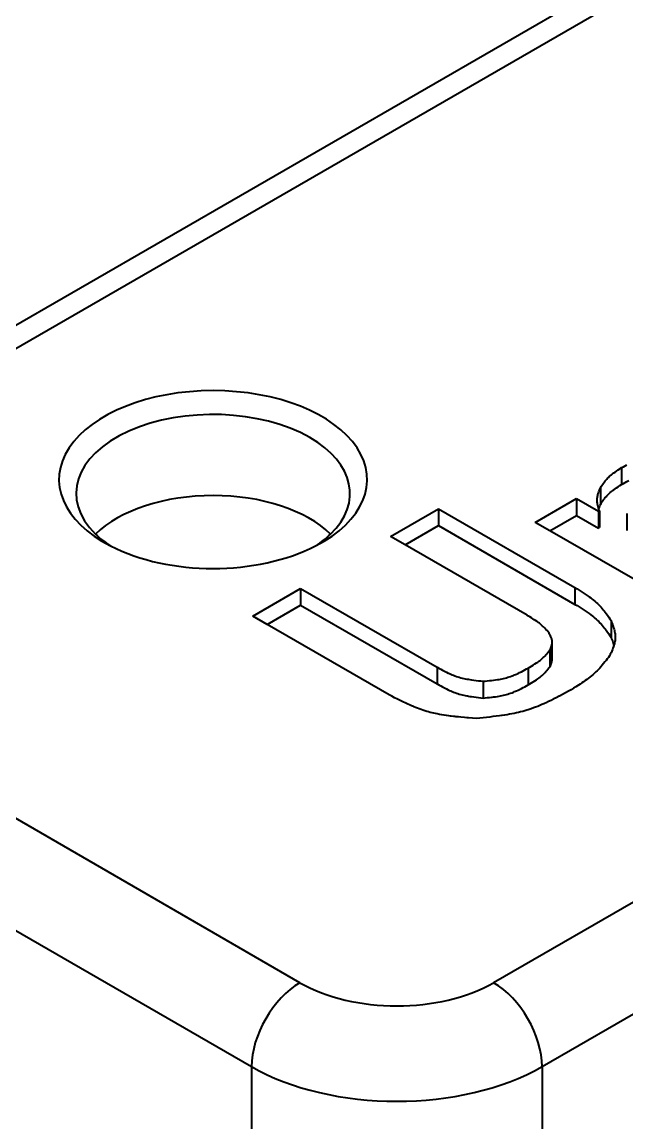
# Model space of a CAD drawing. Header units: millimetres. Extents: x 15 to 415, y 5 to 292.
# Drawn here: x 310.03 to 314.44, y 123.9 to 131.95 of the extents above; entities that cross this region are included whole.
import ezdxf

# ---------------------------------------------------------------- set-up
doc = ezdxf.new("R2010")
doc.units = ezdxf.units.MM
doc.layers.add('Geometries', color=7, linetype='Continuous')

msp = doc.modelspace()

# ---------------------------------------------------------------- linework, layer by layer
at = {"layer": 'Geometries', "linetype": 'Continuous', "lineweight": 40}
for p, q in [((307.7145, 128.2519), (316.6962, 133.4374)), ((314.5425, 132.3631), (307.4645, 128.2767)), ((314.4061, 128.6907), (314.4061, 128.5682)), ((314.2512, 128.5434), (314.2512, 128.4209)), ((313.7755, 128.2906), (314.0763, 128.4643)), ((314.0763, 128.4643), (314.2368, 128.3716)), ((314.0763, 128.4643), (314.0763, 128.3418)), ((312.7193, 128.1877), (313.0691, 128.3896)), ((313.0691, 128.3896), (314.0652, 127.8146)), ((313.0691, 128.3896), (313.0691, 128.2672)), ((314.2368, 128.3716), (314.2434, 128.3755)), ((314.2368, 128.3716), (314.2368, 128.2492)), ((314.2434, 128.3755), (314.2434, 128.253)), ((314.4449, 128.3546), (314.4449, 128.2321)), ((313.8816, 128.2294), (313.7755, 128.2906)), ((313.8816, 128.2294), (314.0763, 128.3418)), ((314.0763, 128.3418), (314.2368, 128.2492)), ((312.8254, 128.1264), (313.0691, 128.2672)), ((313.0691, 128.2672), (314.0652, 127.6921)), ((314.9275, 127.6255), (313.8816, 128.2294)), ((314.2368, 128.2492), (314.2434, 128.253)), ((312.8254, 128.1264), (312.7193, 128.1877)), ((313.7153, 127.6126), (312.8254, 128.1264)), ((311.7121, 127.6062), (312.062, 127.8082)), ((312.062, 127.8082), (313.058, 127.2331)), ((312.062, 127.8082), (312.062, 127.6857)), ((314.0652, 127.8146), (314.0652, 127.6921)), ((311.8182, 127.5449), (312.062, 127.6857)), ((312.062, 127.6857), (313.058, 127.1106)), ((311.8182, 127.5449), (311.7121, 127.6062)), ((318.1396, 127.6234), (313.4714, 124.9282)), ((314.3292, 127.5734), (314.3292, 127.4509)), ((312.7082, 127.0311), (311.8182, 127.5449)), ((312.0572, 124.9282), (307.7145, 127.4354)), ((313.899, 127.2953), (313.899, 127.4178)), ((313.8825, 127.3592), (313.8825, 127.2367)), ((314.3224, 127.3254), (314.3181, 127.3161)), ((313.058, 127.2331), (313.058, 127.1106)), ((313.7243, 127.2267), (313.7243, 127.1042)), ((313.3945, 127.1302), (313.3945, 127.0077)), ((313.8249, 124.3158), (318.4932, 127.011)), ((307.361, 126.823), (311.7036, 124.3158)), ((311.7036, 124.3158), (311.7036, 115.883)), ((313.8249, 124.3158), (313.8249, 117.1166))]:
    msp.add_line(p, q, dxfattribs=at)
at = {"layer": 'Geometries', "linetype": 'Continuous', "lineweight": 40, "flags": 128}
for points in [[(314.3543, 128.6562), (314.3578, 128.6587), (314.3673, 128.6652), (314.3801, 128.6738), (314.393, 128.6823), (314.4061, 128.6907)], [(314.4061, 128.6907), (314.419, 128.6976), (314.4319, 128.7045), (314.4449, 128.7114)], [(314.2512, 128.5434), (314.2568, 128.552), (314.2625, 128.5605), (314.2682, 128.569), (314.2741, 128.5775), (314.2803, 128.5859), (314.2867, 128.5942), (314.2919, 128.6006), (314.2975, 128.6069), (314.3032, 128.6132), (314.3093, 128.6194), (314.3156, 128.6254), (314.3223, 128.6313), (314.3307, 128.6383), (314.3394, 128.6452), (314.3485, 128.652), (314.3543, 128.6562)], [(314.4061, 128.5682), (314.419, 128.5751), (314.4319, 128.582), (314.4449, 128.5889), (314.4579, 128.5957), (314.4586, 128.596)], [(314.2274, 128.4541), (314.2276, 128.4598), (314.2281, 128.4665), (314.2289, 128.4732), (314.2301, 128.4799), (314.2315, 128.4866), (314.2332, 128.4933), (314.2352, 128.5), (314.2373, 128.5066), (314.2405, 128.5158), (314.244, 128.525), (314.2476, 128.5342), (314.2512, 128.5434)], [(314.2512, 128.4209), (314.2568, 128.4295), (314.2625, 128.438), (314.2682, 128.4466), (314.2741, 128.455), (314.2803, 128.4634), (314.2867, 128.4717), (314.2919, 128.4781), (314.2975, 128.4845), (314.3032, 128.4907), (314.3093, 128.4969), (314.3156, 128.5029), (314.3223, 128.5089), (314.3307, 128.5159), (314.3394, 128.5227), (314.3485, 128.5295), (314.3578, 128.5362), (314.3673, 128.5428), (314.3801, 128.5513), (314.393, 128.5598), (314.4061, 128.5682)], [(314.2392, 128.3896), (314.2378, 128.3944), (314.2352, 128.4039), (314.2328, 128.4133), (314.2308, 128.4227), (314.2294, 128.4302), (314.2284, 128.4376), (314.2277, 128.445), (314.2274, 128.4524), (314.2274, 128.4541)], [(314.2392, 128.3896), (314.2405, 128.3934), (314.244, 128.4025), (314.2476, 128.4117), (314.2512, 128.4209)], [(314.2434, 128.3755), (314.2406, 128.385), (314.2392, 128.3896)], [(314.0652, 127.8146), (314.0805, 127.805), (314.0957, 127.7954), (314.1108, 127.7858), (314.1258, 127.7761), (314.1405, 127.7664), (314.155, 127.7565), (314.1692, 127.7466), (314.18, 127.7386), (314.1906, 127.7306), (314.201, 127.7225), (314.211, 127.7143), (314.2206, 127.7059), (314.2299, 127.6974), (314.2389, 127.6888), (314.2474, 127.68), (314.2557, 127.6712), (314.2636, 127.6622), (314.2712, 127.6531), (314.2786, 127.6439), (314.2858, 127.6347), (314.2928, 127.6254), (314.3022, 127.6125), (314.3113, 127.5995), (314.3203, 127.5864), (314.3292, 127.5734)], [(314.0652, 127.6921), (314.0805, 127.6825), (314.0957, 127.673), (314.1108, 127.6633), (314.1258, 127.6537), (314.1405, 127.6439), (314.155, 127.6341), (314.1692, 127.6241), (314.18, 127.6162), (314.1906, 127.6081), (314.201, 127.6), (314.211, 127.5918), (314.2206, 127.5834), (314.2299, 127.5749), (314.2389, 127.5663), (314.2474, 127.5576), (314.2513, 127.5534)], [(313.8769, 127.482), (313.869, 127.4911), (313.861, 127.5002), (313.8529, 127.5092), (313.8446, 127.5181), (313.8359, 127.5269), (313.8288, 127.5337), (313.8215, 127.5404), (313.8139, 127.5469), (313.8059, 127.5534), (313.7976, 127.5597), (313.7881, 127.5666), (313.7782, 127.5734), (313.7681, 127.5801), (313.7578, 127.5867), (313.7473, 127.5932), (313.7367, 127.5997), (313.7261, 127.6062), (313.7153, 127.6126)], [(314.2513, 127.5534), (314.2557, 127.5487), (314.2636, 127.5397), (314.2712, 127.5306), (314.2786, 127.5215), (314.2858, 127.5122), (314.2928, 127.5029), (314.3022, 127.49), (314.3113, 127.477), (314.3203, 127.464), (314.3292, 127.4509)], [(314.3292, 127.5734), (314.3331, 127.563), (314.3368, 127.5527), (314.3405, 127.5423), (314.344, 127.532), (314.3473, 127.5216), (314.3503, 127.5113), (314.353, 127.501), (314.3548, 127.4928), (314.3564, 127.4847), (314.3576, 127.4766), (314.3586, 127.4685), (314.3592, 127.4604), (314.3594, 127.4523), (314.3594, 127.4516)], [(313.899, 127.4178), (313.8989, 127.4209), (313.8985, 127.4258), (313.8977, 127.4307), (313.8967, 127.4356), (313.8954, 127.4405), (313.8938, 127.4454), (313.892, 127.4503), (313.89, 127.4552), (313.887, 127.4619), (313.8837, 127.4686), (313.8804, 127.4753), (313.8769, 127.482)], [(313.8825, 127.3592), (313.8854, 127.3661), (313.8882, 127.373), (313.8908, 127.3799), (313.8933, 127.3869), (313.8954, 127.3938), (313.8967, 127.3992), (313.8978, 127.4046), (313.8985, 127.4101), (313.8989, 127.4155), (313.899, 127.4178)], [(314.3493, 127.3922), (314.3463, 127.3829), (314.3424, 127.3724), (314.338, 127.3611), (314.3333, 127.3498), (314.3283, 127.3386), (314.3232, 127.3273), (314.3224, 127.3254)], [(314.3292, 127.4509), (314.3331, 127.4405), (314.3368, 127.4302), (314.3405, 127.4198), (314.344, 127.4095), (314.3473, 127.3992), (314.3493, 127.3922)], [(314.3594, 127.4516), (314.3593, 127.4442), (314.3587, 127.4362), (314.3577, 127.4281), (314.3564, 127.4201), (314.3547, 127.412), (314.3527, 127.404), (314.3497, 127.3934), (314.3493, 127.3922)], [(313.7243, 127.2267), (313.7366, 127.234), (313.7488, 127.2415), (313.7609, 127.2489), (313.7727, 127.2565), (313.7843, 127.2642), (313.7932, 127.2703), (313.8018, 127.2765), (313.8102, 127.2828), (313.8182, 127.2892), (313.8258, 127.2958), (313.8331, 127.3026), (313.8401, 127.3094), (313.8467, 127.3164), (313.8531, 127.3235), (313.8593, 127.3306), (313.8672, 127.3401), (313.8749, 127.3496), (313.8825, 127.3592)], [(314.3181, 127.3161), (314.3095, 127.3047), (314.3008, 127.2934), (314.292, 127.2821), (314.2831, 127.2709), (314.2741, 127.2597), (314.2649, 127.2486), (314.2554, 127.2375), (314.2456, 127.2266), (314.2366, 127.2169), (314.2272, 127.2074), (314.2176, 127.1979), (314.2076, 127.1886), (314.1972, 127.1794), (314.1865, 127.1703), (314.1754, 127.1614), (314.164, 127.1526), (314.1523, 127.1439), (314.1404, 127.1353), (314.1282, 127.1268), (314.1158, 127.1184), (314.1032, 127.11), (314.0904, 127.1017), (314.0726, 127.0904), (314.0547, 127.0792), (314.0366, 127.068), (314.0184, 127.0568)], [(313.058, 127.2331), (313.0715, 127.2257), (313.085, 127.2184), (313.0986, 127.2111), (313.1123, 127.204), (313.1261, 127.1971), (313.1401, 127.1903), (313.1497, 127.1859), (313.1594, 127.1816), (313.1691, 127.1775), (313.1791, 127.1735), (313.1891, 127.1697), (313.1994, 127.166), (313.2097, 127.1626), (313.2203, 127.1593), (313.231, 127.1563), (313.2419, 127.1535), (313.253, 127.1509), (313.2643, 127.1485), (313.2755, 127.1463), (313.2868, 127.1443), (313.2983, 127.1424), (313.3098, 127.1406), (313.3265, 127.1382), (313.3434, 127.1361), (313.3603, 127.134), (313.3774, 127.1321), (313.3945, 127.1302)], [(313.3945, 127.1302), (313.4097, 127.1316), (313.4249, 127.133), (313.44, 127.1346), (313.455, 127.1362), (313.47, 127.1379), (313.4848, 127.1399), (313.4994, 127.142), (313.5107, 127.1439), (313.522, 127.1459), (313.533, 127.148), (313.5439, 127.1504), (313.5547, 127.153), (313.5652, 127.1558), (313.5756, 127.1589), (313.5857, 127.1621), (313.5957, 127.1656), (313.6056, 127.1692), (313.6153, 127.173), (313.6248, 127.1769), (313.6372, 127.1823), (313.6494, 127.1879), (313.6614, 127.1937), (313.6742, 127.2001), (313.6868, 127.2066), (313.6993, 127.2132), (313.7118, 127.2199), (313.7243, 127.2267)], [(313.7243, 127.1042), (313.7366, 127.1116), (313.7488, 127.119), (313.7609, 127.1265), (313.7727, 127.134), (313.7843, 127.1417), (313.7932, 127.1478), (313.8018, 127.154), (313.8102, 127.1603), (313.8182, 127.1668), (313.8258, 127.1734), (313.8331, 127.1801), (313.8401, 127.1869), (313.8467, 127.1939), (313.8531, 127.201), (313.8593, 127.2081), (313.8672, 127.2176), (313.8749, 127.2271), (313.8825, 127.2367)], [(313.8825, 127.2367), (313.8854, 127.2436), (313.8882, 127.2505), (313.8908, 127.2575), (313.8933, 127.2644), (313.8954, 127.2713), (313.8967, 127.2767), (313.8978, 127.2822), (313.8985, 127.2876), (313.8989, 127.293), (313.899, 127.2953)], [(313.058, 127.1106), (313.0715, 127.1032), (313.085, 127.0959), (313.0986, 127.0887), (313.1123, 127.0815), (313.1261, 127.0746), (313.1401, 127.0678), (313.1497, 127.0634), (313.1594, 127.0592), (313.1691, 127.055), (313.1791, 127.051), (313.1891, 127.0472), (313.1994, 127.0436), (313.2097, 127.0401), (313.2203, 127.0369), (313.231, 127.0338), (313.2419, 127.031), (313.253, 127.0284), (313.2643, 127.026), (313.2755, 127.0238), (313.2815, 127.0227)], [(313.4615, 127.0145), (313.47, 127.0155), (313.4848, 127.0174), (313.4994, 127.0195), (313.5107, 127.0214), (313.522, 127.0234), (313.533, 127.0256), (313.5439, 127.0279), (313.5547, 127.0305), (313.5652, 127.0334), (313.5756, 127.0364), (313.5857, 127.0396), (313.5957, 127.0431), (313.6056, 127.0467), (313.6153, 127.0505), (313.6248, 127.0544), (313.6372, 127.0598), (313.6494, 127.0654), (313.6614, 127.0712), (313.6742, 127.0776), (313.6868, 127.0841), (313.6993, 127.0907), (313.7118, 127.0974), (313.7243, 127.1042)], [(312.8893, 126.9438), (312.8867, 126.9448), (312.8724, 126.9509), (312.8582, 126.9571), (312.8441, 126.9634), (312.8301, 126.9699), (312.8095, 126.9797), (312.789, 126.9897), (312.7687, 126.9999), (312.7485, 127.0102), (312.7283, 127.0207), (312.7082, 127.0311)], [(313.2815, 127.0227), (313.2868, 127.0218), (313.2983, 127.0199), (313.3098, 127.0181), (313.3265, 127.0158), (313.3434, 127.0136), (313.3603, 127.0115), (313.3774, 127.0096), (313.3945, 127.0077)], [(313.3945, 127.0077), (313.4097, 127.0091), (313.4249, 127.0106), (313.44, 127.0121), (313.455, 127.0137), (313.4615, 127.0145)], [(313.9115, 127.0007), (313.9091, 126.9995), (313.8908, 126.9905), (313.8724, 126.9816), (313.8538, 126.973), (313.8431, 126.9681)], [(313.9524, 127.0217), (313.9502, 127.0205), (313.9272, 127.0087), (313.9115, 127.0007)], [(314.0184, 127.0568), (313.9957, 127.0447), (313.973, 127.0326), (313.9524, 127.0217)], [(313.1576, 126.8757), (313.144, 126.8775), (313.1268, 126.8799), (313.1098, 126.8824), (313.0929, 126.8852), (313.0762, 126.8882), (313.0597, 126.8914), (313.0468, 126.894), (313.0341, 126.8969), (313.0215, 126.8999), (313.0091, 126.9031), (312.9967, 126.9064), (312.9826, 126.9105), (312.9687, 126.9148), (312.9549, 126.9193), (312.9413, 126.9239), (312.9278, 126.9288), (312.9144, 126.9338), (312.9011, 126.939), (312.8893, 126.9438)], [(313.7243, 126.9223), (313.7144, 126.9192), (313.6993, 126.9147), (313.6841, 126.9104), (313.6687, 126.9064), (313.6531, 126.9026), (313.6373, 126.899), (313.6213, 126.8956), (313.6052, 126.8924), (313.5873, 126.8891), (313.5693, 126.886), (313.5521, 126.8832)], [(313.8431, 126.9681), (313.8388, 126.9662), (313.8237, 126.9596), (313.8084, 126.9532), (313.793, 126.9469), (313.7774, 126.9408), (313.7619, 126.9351), (313.7463, 126.9296), (313.7304, 126.9242), (313.7243, 126.9223)], [(313.1875, 126.8722), (313.1787, 126.8732), (313.1612, 126.8753), (313.1576, 126.8757)], [(313.2756, 126.864), (313.2598, 126.8653), (313.2315, 126.8678), (313.2138, 126.8695), (313.1962, 126.8713), (313.1875, 126.8722)], [(313.3454, 126.8587), (313.3168, 126.8608), (313.2883, 126.863), (313.2756, 126.864)], [(313.5296, 126.8798), (313.5142, 126.8777), (313.4904, 126.8746), (313.4665, 126.8716), (313.4425, 126.8689), (313.4183, 126.8662), (313.3941, 126.8637), (313.3698, 126.8612), (313.3454, 126.8587)], [(313.5521, 126.8832), (313.551, 126.8831), (313.5327, 126.8803), (313.5296, 126.8798)]]:
    msp.add_lwpolyline(points, dxfattribs=at)
at = {"layer": 'Geometries', "linetype": 'Continuous', "lineweight": 40}
for centre, major_axis, start_param, end_param in [((311.4228, 128.6036), (-1.125, 0), 2.29908, 7.125889), ((311.4228, 128.5015), (1, 0), 0.785398, 3.679864), ((311.4228, 128.5015), (1, 0), 5.744914, 7.068583), ((311.4228, 127.9095), (1, 0), 0.538271, 2.603321), ((311.4228, 128.5015), (1, 0), 3.679864, 3.866381), ((311.4228, 128.5015), (1, 0), 5.558613, 5.744914), ((311.4228, 128.6036), (-1.125, 0), 0.842703, 2.29908), ((312.0572, 124.5199), (0.25, 0.433), 0.785398, 2.356194), ((312.7643, 125.3364), (1, 0), 3.926991, 5.497787), ((313.4714, 124.5199), (0.25, -0.433), 0.785398, 2.356194), ((312.7643, 124.9282), (-1.5, 0), 0.785398, 2.356194)]:
    msp.add_ellipse(centre, major_axis=major_axis, ratio=0.57735, start_param=start_param, end_param=end_param, dxfattribs=at)

doc.saveas('drawing.dxf')
